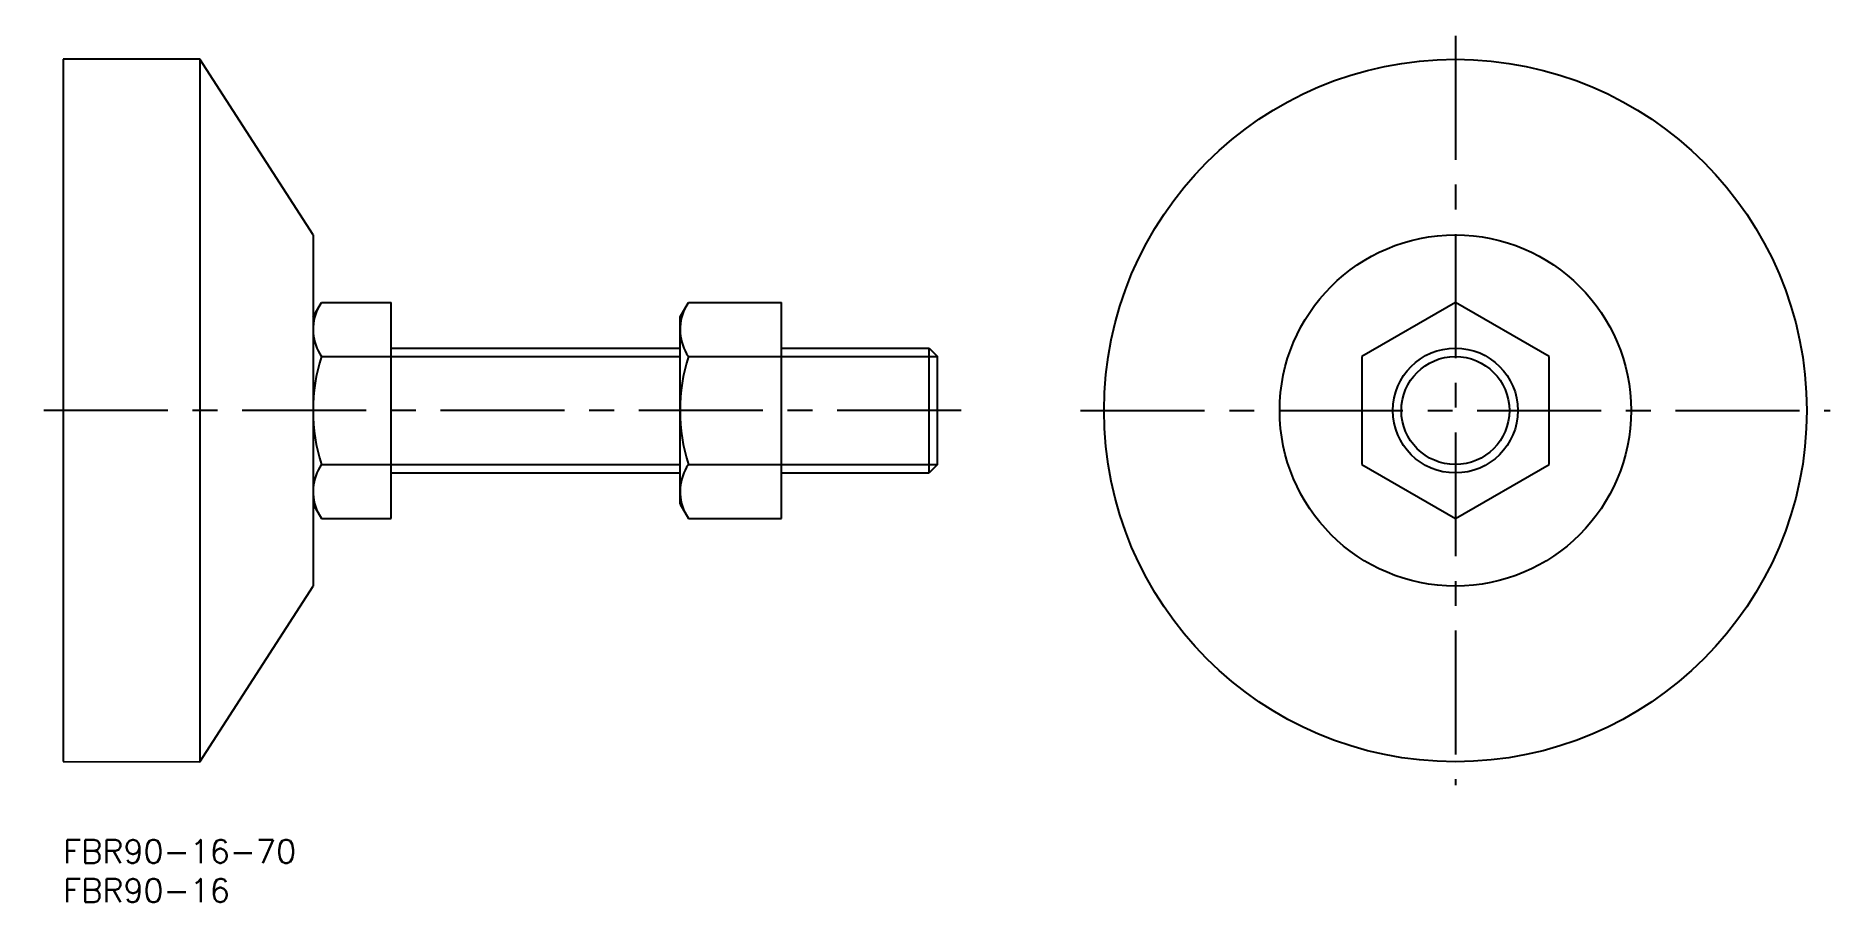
# Model space of a CAD drawing. Extents: x -3 to 226, y -8 to 103.
import ezdxf

# ---------------------------------------------------------------- set-up
doc = ezdxf.new("R2010")
doc.units = 0
doc.header["$LTSCALE"] = 0.5
doc.linetypes.add('CENTER', pattern=[50.8, 31.75, -6.35, 6.35, -6.35])
for name, color, linetype in [('MSM_CENTER', 1, 'CENTER'), ('MSM_CONTINUOUS', 7, 'CONTINUOUS'), ('MSM_NARROW', 5, 'CONTINUOUS'), ('MSM_PART_NUMBER', 7, 'CONTINUOUS')]:
    doc.layers.add(name, color=color, linetype=linetype)
doc.styles.get("Standard").update_dxf_attribs({"font": 'txt.shx', "height": 3, "bigfont": 'bigfont.shx'})

# ---------------------------------------------------------------- blocks, each defined once
blk = doc.blocks.new('*U2')
at = {"layer": 'MSM_PART_NUMBER'}
blk.add_text('FBR90-16-70', height=3, dxfattribs=at).set_placement((0, -3))
blk = doc.blocks.new('*U3')
at = {"layer": 'MSM_PART_NUMBER'}
blk.add_text('FBR90-16', height=3, dxfattribs=at).set_placement((0, -8))

msp = doc.modelspace()

# ---------------------------------------------------------------- linework, layer by layer
at = {"layer": 'MSM_CENTER'}
for p, q in [((178.31, 102.99), (178.31, 6.99)), ((115, 54.99), (-3.5, 54.99)), ((130.31, 54.99), (226.31, 54.99))]:
    msp.add_line(p, q, dxfattribs=at)
at = {"layer": 'MSM_CONTINUOUS'}
for p, q in [((17.5, 99.99), (0, 100)), ((0, 100), (0, 10)), ((17.5, 99.99), (17.5, 9.99)), ((32, 77.49), (17.5, 99.99)), ((32, 77.49), (32, 32.49)), ((32, 66.99), (33.07, 68.85)), ((33.07, 68.85), (42, 68.85)), ((42, 41.14), (42, 68.85)), ((79, 66.99), (80.07, 68.85)), ((79, 42.99), (79, 66.99)), ((80.07, 68.85), (92, 68.85)), ((92, 41.14), (92, 68.85)), ((178.31, 68.85), (166.31, 61.92)), ((190.31, 61.92), (178.31, 68.85)), ((42, 62.99), (79, 62.99)), ((92, 62.99), (110.92, 62.99)), ((110.92, 46.99), (110.92, 62.99)), ((110.92, 62.99), (112, 61.91)), ((33.07, 61.92), (42, 61.92)), ((80.07, 61.92), (92, 61.92)), ((112, 48.08), (112, 61.91)), ((166.31, 61.92), (166.31, 48.07)), ((190.31, 48.07), (190.31, 61.92)), ((33.07, 48.07), (42, 48.07)), ((42, 46.99), (79, 46.99)), ((80.07, 48.07), (92, 48.07)), ((92, 46.99), (110.92, 46.99)), ((112, 48.08), (110.92, 46.99)), ((166.31, 48.07), (178.31, 41.14)), ((178.31, 41.14), (190.31, 48.07)), ((32, 42.99), (33.07, 41.14)), ((79, 42.99), (80.07, 41.14)), ((33.07, 41.14), (42, 41.14)), ((80.07, 41.14), (92, 41.14)), ((17.5, 9.99), (32, 32.49)), ((0, 10), (17.5, 9.99))]:
    msp.add_line(p, q, dxfattribs=at)
for radius in [45, 22.5, 8]:
    msp.add_circle((178.31, 54.99), radius, dxfattribs=at)
for centre, radius, start, end in [((38.13, 65.39), 6.13, 154.3842, 214.3842), ((85.13, 65.39), 6.13, 154.3842, 214.3842), ((54.93, 54.99), 22.93, 162.4121, 197.5879), ((101.93, 54.99), 22.93, 162.4121, 197.5879), ((38.13, 44.6), 6.13, 145.6158, 205.6158), ((85.13, 44.6), 6.13, 145.6158, 205.6158)]:
    msp.add_arc(centre, radius, start, end, dxfattribs=at)
at = {"layer": 'MSM_NARROW'}
for p, q in [((42, 61.91), (79, 61.91)), ((92, 61.91), (112, 61.91)), ((42, 48.08), (79, 48.08)), ((92, 48.08), (112, 48.08))]:
    msp.add_line(p, q, dxfattribs=at)
msp.add_circle((178.31, 54.99), 6.92, dxfattribs=at)

# ---------------------------------------------------------------- block references
at = {"layer": 'MSM_CONTINUOUS'}
for name in ['*U2', '*U3']:
    msp.add_blockref(name, (0, 0), dxfattribs=at)

doc.saveas('drawing.dxf')
